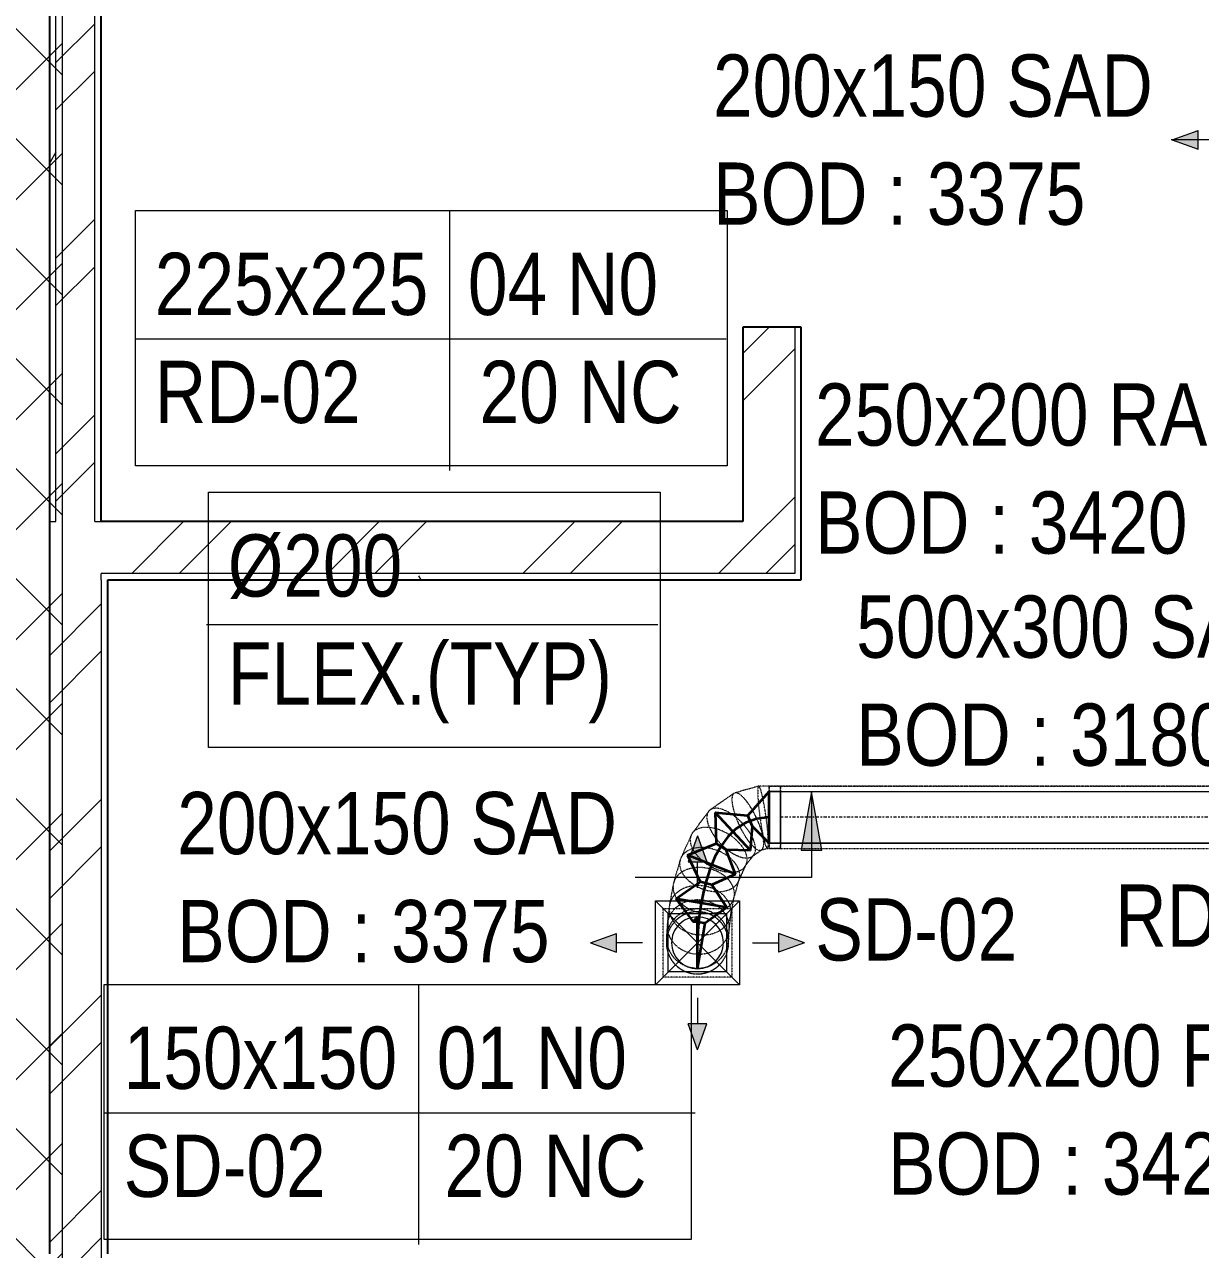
# Model space of a CAD drawing. Header units: inches. Extents: x -83664 to 20107, y -47222 to 19398.
# Drawn here: x -27444 to -22907, y -18322 to -13597 of the extents above; entities that cross this region are included whole.
import ezdxf

# ---------------------------------------------------------------- set-up
doc = ezdxf.new("R2010")
doc.units = ezdxf.units.IN
doc.header["$MEASUREMENT"] = 0
doc.linetypes.add('Center', pattern=[29.999999, 12, -6, 6, -6])
doc.linetypes.add('Hidden 0_50', pattern=[1.0584, 0.5292, -0.5292])
for name, color, linetype, lineweight, true_color in [('A-DETL', 7, 'Continuous', 18, 0x00a600), ('M-HVAC-DUCT', 7, 'Continuous', 9, 0xffe97f), ('M-HVAC-DUCT-PATT', 7, 'Continuous', 35, 0x007f00)]:
    doc.layers.add(name, color=color, linetype=linetype, lineweight=lineweight, true_color=true_color)
for name, color, linetype, lineweight in [('A-DETL-GENF', 7, 'Continuous', 9), ('A-WALL', 7, 'Continuous', 9), ('A-WALL-PATT', 7, 'Continuous', 25), ('G-ANNO-TEXT', 7, 'Continuous', 9), ('M-HVAC-CDFF', 7, 'Continuous', 9), ('M-HVAC-DUCT-CNTR', 7, 'Center', 9), ('M-HVAC-DUCT-IDEN', 7, 'Continuous', 18)]:
    doc.layers.add(name, color=color, linetype=linetype, lineweight=lineweight)
doc.styles.add('Arial Narrow_21', font='ARIALN.TTF', dxfattribs={"height": 240})
pattern_1 = [(45, (0, 0), (-377.1708, 377.1708), []), (45, (0, 571.5), (-377.1708, 377.1708), [])]
pattern_2 = [(0, (0, 0), (1219.2, 304.8), [50.292, -864.108, 50.292, -864.108, -4876.8]), (0, (0, 0), (1219.2, 304.8), [-1828.8, 50.292, -1778.508, 50.292, -864.108, -2133.6]), (0, (0, 0), (1219.2, 304.8), [-4572, 50.292, -559.308, 50.292, -1473.708]), (120, (457.2, 152.4), (-873.56454, 903.4582), [50.292, -864.108, 50.292, -864.108, -4876.8]), (120, (457.2, 152.4), (-873.56454, 903.4582), [-1828.8, 50.292, -1778.508, 50.292, -864.108, -2133.6]), (120, (457.2, 152.4), (-873.56454, 903.4582), [-4572, 50.292, -559.308, 50.292, -1473.708]), (240, (609.6, 762), (-345.63546, -1208.2582), [50.292, -864.108, 50.292, -864.108, -4876.8]), (240, (609.6, 762), (-345.63546, -1208.2582), [-1828.8, 50.292, -1778.508, 50.292, -864.108, -2133.6]), (240, (609.6, 762), (-345.63546, -1208.2582), [-4572, 50.292, -559.308, 50.292, -1473.708])]

# ---------------------------------------------------------------- blocks, each defined once
blk = doc.blocks.new('GCE-AT-Supply Air Rectangular Diffuser - 225x225-V55-FIRST FLOOR AC CONDITIONING LAYOUT - PART A')
at = {"layer": 'A-DETL-GENF', "true_color": 0xff7f00}
for points in [[(36.4, 312.5), (0, 412.5), (-36.4, 312.5)], [(-312.5, 36.4), (-412.5, 0), (-312.5, -36.4)], [(412.5, 0), (312.5, 36.4), (312.5, -36.4), (338.5, -26.9)], [(36.4, -312.5), (-36.4, -312.5), (0, -412.5)]]:
    blk.add_hatch(color=30, dxfattribs=at).paths.add_polyline_path(points)
at = {"layer": 'A-DETL-GENF', "color": 30, "true_color": 0xff7f00}
for p, q in [((0, 412.5), (-36.4, 312.5)), ((0, 412.5), (36.4, 312.5)), ((-36.4, 312.5), (36.4, 312.5)), ((0, 212.5), (0, 312.5)), ((-162.5, -162.5), (162.5, 162.5)), ((-162.5, 162.5), (162.5, -162.5)), ((-162.5, -162.5), (-162.5, 162.5)), ((-162.5, 162.5), (162.5, 162.5)), ((162.5, 162.5), (162.5, -162.5)), ((-412.5, 0), (-312.5, 36.4)), ((-312.5, -36.4), (-312.5, 36.4)), ((212.5, 0), (312.5, 0)), ((312.5, 36.4), (312.5, -36.4)), ((412.5, 0), (312.5, 36.4)), ((-412.5, 0), (-312.5, -36.4)), ((-212.5, 0), (-312.5, 0)), ((412.5, 0), (312.5, -36.4)), ((162.5, -162.5), (-162.5, -162.5)), ((0, -212.5), (0, -312.5)), ((36.4, -312.5), (-36.4, -312.5)), ((0, -412.5), (-36.4, -312.5)), ((0, -412.5), (36.4, -312.5))]:
    blk.add_line(p, q, dxfattribs=at)
blk = doc.blocks.new('M_Rec to Rnd Transition - Angle - 60 Degree-7670840-FIRST FLOOR AC CONDITIONING LAYOUT - PART A')
at = {"layer": 'M-HVAC-DUCT', "color": 30, "true_color": 0xff7f00}
for p, q in [((0, 100), (43.3, 100)), ((43.3, 100), (0, 100)), ((0, 100), (0, -100)), ((0, -100), (0, 100)), ((43.3, 0), (43.3, 100)), ((43.3, 0), (43.3, 100)), ((43.3, -100), (43.3, 0)), ((43.3, -100), (43.3, 0)), ((0, -100), (43.3, -100)), ((43.3, -100), (0, -100))]:
    blk.add_line(p, q, dxfattribs=at)
blk = doc.blocks.new('M_Rectangular to Round Transition - Angle - 45 Degree-7598641-FIRST FLOOR AC CONDITIONING LAYOUT - PART A')
at = {"layer": 'M-HVAC-DUCT', "color": 30, "true_color": 0xff7f00}
for p, q in [((98623.4, 55249.6), (98623.4, 55474.6)), ((98623.4, 55474.6), (98848.4, 55474.6)), ((98848.4, 55474.6), (98848.4, 55249.6)), ((98848.4, 55249.6), (98623.4, 55249.6))]:
    blk.add_line(p, q, dxfattribs=at)
for start, end in [(90, 180), (0, 90), (180, 270), (270, 0)]:
    blk.add_arc((98735.9, 55362.1), 100, start, end, dxfattribs=at)
blk = doc.blocks.new('TEMW-SMBZ-HO-BM-HVAC-00002_rvt-1-FIRST FLOOR AC CONDITIONING LAYOUT - PART A')
at = {"layer": 'M-HVAC-DUCT', "color": 30, "linetype": 'Hidden 0_50', "true_color": 0xff7f00}
for p, q in [((126750, 81809.4), (126658.5, 81745.9)), ((126845.2, 81837), (126753.3, 81810.9)), ((126886, 81837), (126845.5, 81837)), ((126886, 81597), (126886, 81837)), ((126886, 81597), (126886, 81837)), ((126929.3, 81837), (126886, 81837)), ((126886, 81837), (126929.3, 81837)), ((126886, 81837), (126886, 81717)), ((126886, 81837), (126886, 81717)), ((126929.3, 81837), (126929.3, 81597)), ((126929.3, 81597), (126929.3, 81837)), ((129657.6, 81837), (126929.3, 81837)), ((126929.3, 81837), (129657.6, 81837)), ((126929.3, 81837), (126929.3, 81597)), ((126929.3, 81597), (126929.3, 81837)), ((126652.2, 81739.8), (126589.8, 81656.5)), ((126886, 81717), (126886, 81597)), ((126886, 81717), (126886, 81597)), ((126585.2, 81648.6), (126545.1, 81560)), ((126792.2, 81526.4), (126826.3, 81572)), ((126819.9, 81565.8), (126856.9, 81591.4)), ((126853.6, 81589.9), (126878.9, 81597)), ((126878.6, 81597), (126886, 81597)), ((126929.3, 81597), (126886, 81597)), ((126886, 81597), (126929.3, 81597)), ((126929.3, 81597), (129657.6, 81597)), ((126929.3, 81597), (129657.6, 81597)), ((126542.5, 81552.9), (126517.3, 81465.1)), ((126767.8, 81470.1), (126796.8, 81534.2)), ((126749.5, 81404.2), (126770.5, 81477.2)), ((126515.8, 81459.1), (126501.1, 81378.3)), ((126500.3, 81373.1), (126492.9, 81306.3)), ((126737.7, 81338.2), (126750.9, 81410.2)), ((126476.7, 81100.2), (126476.7, 81365.2)), ((126476.7, 81365.2), (126741.7, 81365.2)), ((126731.6, 81281.3), (126738.5, 81343.4)), ((126741.7, 81365.2), (126741.7, 81100.2)), ((126492.5, 81301.6), (126489.8, 81256.1)), ((126729.4, 81242.5), (126732, 81286)), ((126489.6, 81252.1), (126489.3, 81235.3)), ((126729.2, 81230.1), (126729.6, 81246.4)), ((126741.7, 81100.2), (126476.7, 81100.2))]:
    blk.add_line(p, q, dxfattribs=at)
at = {"layer": 'M-HVAC-DUCT', "color": 30, "true_color": 0xff7f00}
for p, q in [((126929.3, 81617), (126929.3, 81817)), ((126929.3, 81817), (126929.3, 81617)), ((126929.3, 81817), (129657.6, 81817)), ((126929.3, 81817), (129657.6, 81817)), ((129657.6, 81617), (126929.3, 81617)), ((126929.3, 81617), (129657.6, 81617))]:
    blk.add_line(p, q, dxfattribs=at)
at = {"layer": 'M-HVAC-DUCT', "color": 30, "linetype": 'Hidden 0_50', "true_color": 0xff7f00}
for start, end in [(90, 180), (317.9548, 137.9548), (0, 90), (137.9548, 317.9548), (180, 270), (270, 0)]:
    blk.add_arc((126609.2, 81232.7), 120, start, end, dxfattribs=at)
for points in [[(126754.3, 81811.1), (126751, 81810.5), (126745.8, 81806.7), (126741.8, 81793.8), (126742, 81774.6), (126746.4, 81750.2), (126754.7, 81722.5), (126766.3, 81693.3), (126780.4, 81664.5), (126796.1, 81638.2), (126812.4, 81616.2), (126828, 81599.8), (126841.9, 81590.4), (126849.4, 81589), (126852.7, 81589.7)], [(126852.7, 81589.7), (126855.9, 81590.3), (126861.1, 81594), (126865.1, 81606.9), (126864.9, 81626.2), (126860.5, 81650.5), (126852.2, 81678.3), (126840.6, 81707.5), (126826.5, 81736.2), (126810.8, 81762.5), (126794.6, 81784.6), (126778.9, 81800.9), (126765, 81810.4), (126757.5, 81811.7), (126754.3, 81811.1)], [(126845.5, 81837), (126844.5, 81837), (126842.8, 81834.2), (126841.5, 81822.1), (126841.7, 81802.8), (126843.2, 81777.7), (126846, 81748.4), (126849.9, 81717), (126854.7, 81685.6), (126859.9, 81656.3), (126865.3, 81631.2), (126870.5, 81611.9), (126875.1, 81599.8), (126877.5, 81597), (126878.6, 81597)], [(126878.6, 81597), (126879.6, 81597), (126881.3, 81599.8), (126882.6, 81611.9), (126882.4, 81631.2), (126880.9, 81656.3), (126878, 81685.6), (126874.1, 81717), (126869.4, 81748.4), (126864.2, 81777.7), (126858.8, 81802.8), (126853.6, 81822.1), (126849, 81834.2), (126846.6, 81837), (126845.5, 81837)], [(126665.2, 81749.4), (126660.2, 81747.5), (126651.8, 81741.6), (126645.3, 81726.9), (126645.1, 81707.4), (126651.3, 81684.4), (126663.6, 81659.4), (126681, 81634.1), (126702.3, 81610.4), (126726.2, 81589.7), (126751, 81573.6), (126774.9, 81563.1), (126796.5, 81558.9), (126808.2, 81560.4), (126813.2, 81562.3)], [(126813.2, 81562.3), (126818.3, 81564.2), (126826.6, 81570.1), (126833.2, 81584.8), (126833.4, 81604.3), (126827.1, 81627.4), (126814.9, 81652.4), (126797.5, 81677.6), (126776.2, 81701.4), (126752.3, 81722), (126727.5, 81738.1), (126703.5, 81748.7), (126682, 81752.9), (126670.3, 81751.3), (126665.2, 81749.4)], [(126605.6, 81669.7), (126599.6, 81666.5), (126589.5, 81658.3), (126581.3, 81641.4), (126580.6, 81621.2), (126587.4, 81598.9), (126601.2, 81576.1), (126621.2, 81554.3), (126645.9, 81535.1), (126673.8, 81519.7), (126702.7, 81509.2), (126730.9, 81504.3), (126756.4, 81505.3), (126770.4, 81509.9), (126776.4, 81513.1)], [(126776.4, 81513.1), (126782.5, 81516.4), (126792.5, 81524.5), (126800.7, 81541.4), (126801.5, 81561.7), (126794.7, 81584), (126780.8, 81606.8), (126760.8, 81628.6), (126736.1, 81647.8), (126708.3, 81663.2), (126679.3, 81673.7), (126651.1, 81678.6), (126625.6, 81677.5), (126611.6, 81672.9), (126605.6, 81669.7)], [(126567.3, 81585.1), (126560.8, 81580.8), (126549.9, 81570.8), (126540.8, 81551.9), (126539.6, 81530.5), (126546.3, 81508), (126560.5, 81486), (126581.3, 81466), (126607.2, 81449.3), (126636.5, 81437.1), (126667.1, 81430.3), (126697, 81429.2), (126724.1, 81433.9), (126739.1, 81440.7), (126745.6, 81445)], [(126745.6, 81445), (126752.1, 81449.2), (126763, 81459.3), (126772.2, 81478.2), (126773.4, 81499.6), (126766.7, 81522.1), (126752.4, 81544.1), (126731.7, 81564.1), (126705.8, 81580.7), (126676.5, 81592.9), (126645.9, 81599.8), (126616, 81600.9), (126588.8, 81596.1), (126573.8, 81589.3), (126567.3, 81585.1)], [(126723.4, 81367.7), (126730.2, 81372.8), (126741.5, 81384.5), (126751.3, 81405.5), (126752.9, 81428.4), (126746.5, 81451.8), (126732.3, 81474), (126711.4, 81493.5), (126685.1, 81509), (126655.4, 81519.4), (126624.1, 81524.1), (126593.5, 81522.7), (126565.6, 81515.2), (126550, 81506.6), (126543.3, 81501.5)], [(126543.3, 81501.5), (126536.6, 81496.5), (126525.2, 81484.8), (126515.5, 81463.8), (126513.8, 81440.9), (126520.3, 81417.5), (126534.5, 81395.3), (126555.4, 81375.8), (126581.6, 81360.3), (126611.4, 81349.8), (126642.6, 81345.2), (126673.3, 81346.6), (126701.2, 81354), (126716.7, 81362.7), (126723.4, 81367.7)], [(126529.4, 81425.8), (126522.6, 81419.9), (126510.9, 81406.7), (126500.8, 81383.4), (126498.7, 81358.5), (126504.9, 81333.5), (126518.9, 81310.3), (126539.7, 81290.3), (126566, 81274.9), (126595.9, 81265.2), (126627.4, 81261.9), (126658.3, 81265.1), (126686.6, 81274.7), (126702.4, 81284.8), (126709.3, 81290.7)], [(126709.3, 81290.7), (126716.2, 81296.6), (126727.9, 81309.8), (126738, 81333), (126740, 81358), (126733.9, 81382.9), (126719.9, 81406.2), (126699, 81426.2), (126672.8, 81441.6), (126642.9, 81451.3), (126611.4, 81454.6), (126580.4, 81451.4), (126552.1, 81441.8), (126536.3, 81431.7), (126529.4, 81425.8)], [(126701.7, 81222.4), (126708.7, 81229.1), (126720.6, 81244), (126731, 81269.9), (126733.3, 81297.4), (126727.4, 81324.6), (126713.6, 81349.7), (126692.9, 81371.1), (126666.7, 81387.1), (126636.8, 81396.8), (126605.3, 81399.5), (126574.2, 81395), (126545.7, 81383.5), (126529.7, 81371.8), (126522.7, 81365.2)], [(126520.4, 81326), (126513.4, 81318.6), (126501.4, 81302.1), (126490.9, 81273.7), (126488.4, 81243.7), (126494.2, 81214), (126507.8, 81186.7), (126528.4, 81163.7), (126554.5, 81146.6), (126584.4, 81136.4), (126616, 81133.9), (126647.1, 81139.3), (126675.7, 81152.2), (126691.8, 81165.2), (126698.8, 81172.6)], [(126522.7, 81365.2), (126515.7, 81358.5), (126503.9, 81343.5), (126493.5, 81317.7), (126491.1, 81290.2), (126497.1, 81263), (126510.8, 81237.9), (126531.5, 81216.5), (126557.7, 81200.5), (126587.6, 81190.8), (126619.2, 81188.1), (126650.3, 81192.6), (126678.8, 81204.1), (126694.8, 81215.7), (126701.7, 81222.4)], [(126698.4, 81152.3), (126705.4, 81160.1), (126717.3, 81177.5), (126727.9, 81207.3), (126730.5, 81238.9), (126724.7, 81270.1), (126711.1, 81298.7), (126690.5, 81322.8), (126664.4, 81340.8), (126634.6, 81351.4), (126603, 81353.9), (126571.8, 81348.1), (126543.2, 81334.5), (126527.1, 81320.8), (126520.1, 81313)], [(126698.8, 81172.6), (126705.8, 81179.9), (126717.8, 81196.5), (126728.3, 81224.8), (126730.8, 81254.9), (126725, 81284.6), (126711.4, 81311.8), (126690.8, 81334.8), (126664.7, 81352), (126634.8, 81362.2), (126603.2, 81364.7), (126572.1, 81359.3), (126543.5, 81346.4), (126527.4, 81333.4), (126520.4, 81326)], [(126520.1, 81313), (126513.1, 81305.3), (126501.1, 81287.9), (126490.5, 81258), (126488, 81226.4), (126493.8, 81195.3), (126507.4, 81166.6), (126527.9, 81142.5), (126554, 81124.6), (126583.9, 81114), (126615.5, 81111.5), (126646.7, 81117.2), (126675.3, 81130.8), (126691.3, 81144.5), (126698.4, 81152.3)]]:
    blk.add_open_spline(points, degree=3, dxfattribs=at)
at = {"layer": 'M-HVAC-DUCT-CNTR', "color": 30, "true_color": 0xff7f00}
blk.add_line((129657.6, 81717), (126929.3, 81717), dxfattribs=at)
at = {"layer": 'M-HVAC-DUCT-CNTR', "color": 30, "linetype": 'Continuous', "lineweight": 35, "true_color": 0xff7f00}
blk.add_open_spline([(126886, 81717), (126608.7, 81717), (126609.2, 81232.7), (126609.2, 81232.7)], degree=3, dxfattribs=at)
at = {"layer": 'M-HVAC-DUCT-PATT', "color": 30, "true_color": 0xff7f00}
for p, q in [((126886, 81817), (126803.4, 81723.6)), ((126886, 81617), (126886, 81817)), ((126886, 81617), (126886, 81817)), ((126677.7, 81735.5), (126680.7, 81615.6)), ((126814.1, 81589.2), (126677.7, 81735.5)), ((126814.1, 81589.2), (126677.7, 81735.5)), ((126677.7, 81735.5), (126803.4, 81723.6)), ((126821.2, 81680.9), (126803.4, 81723.6)), ((126814.1, 81589.2), (126821.2, 81680.9)), ((126886, 81617), (126821.2, 81680.9)), ((126570.6, 81570.8), (126680.7, 81615.6)), ((126719.9, 81591), (126680.7, 81615.6)), ((126570.6, 81570.8), (126619.8, 81468.1)), ((126756.5, 81496.9), (126570.6, 81570.8)), ((126756.5, 81496.9), (126570.6, 81570.8)), ((126756.5, 81496.9), (126719.9, 81591)), ((126814.1, 81589.2), (126719.9, 81591)), ((126525.1, 81402.4), (126619.8, 81468.1)), ((126664.4, 81456.2), (126619.8, 81468.1)), ((126756.5, 81496.9), (126664.4, 81456.2)), ((126722.2, 81368.8), (126664.4, 81456.2)), ((126525.1, 81402.4), (126592.6, 81313.3)), ((126722.2, 81368.8), (126525.1, 81402.4)), ((126722.2, 81368.8), (126525.1, 81402.4)), ((126609.2, 81332.7), (126592.6, 81313.3)), ((126609.2, 81132.7), (126609.2, 81332.7)), ((126722.2, 81368.8), (126638.7, 81308.8)), ((126638.7, 81308.8), (126592.6, 81313.3)), ((126609.2, 81132.7), (126638.7, 81308.8))]:
    blk.add_line(p, q, dxfattribs=at)
at = {"layer": 'M-HVAC-CDFF', "color": 6, "linetype": 'Hidden 0_50', "lineweight": 9, "true_color": 0xff00ff}
for p in [(128853.1, 84329.9), (126609.2, 81232.7)]:
    blk.add_blockref('GCE-AT-Supply Air Rectangular Diffuser - 225x225-V55-FIRST FLOOR AC CONDITIONING LAYOUT - PART A', p, dxfattribs=at)
at = {"layer": 'M-HVAC-DUCT', "color": 6, "linetype": 'Hidden 0_50', "lineweight": 9, "true_color": 0xff00ff, "rotation": 180}
for name, p in [('M_Rec to Rnd Transition - Angle - 60 Degree-7670840-FIRST FLOOR AC CONDITIONING LAYOUT - PART A', (126929.3, 81717)), ('M_Rectangular to Round Transition - Angle - 45 Degree-7598641-FIRST FLOOR AC CONDITIONING LAYOUT - PART A', (225345.1, 136594.8))]:
    blk.add_blockref(name, p, dxfattribs=at)
blk = doc.blocks.new('TEMW-SMBZ-HO-BM-HVAC-00002_rvt-2-FIRST FLOOR AC CONDITIONING LAYOUT - PART A')
at = {"layer": 'M-HVAC-DUCT', "color": 30, "linetype": 'Hidden 0_50', "true_color": 0xff7f00}
for p, q in [((126750, 81809.4), (126658.5, 81745.9)), ((126845.2, 81837), (126753.3, 81810.9)), ((126886, 81837), (126845.5, 81837)), ((126886, 81597), (126886, 81837)), ((126886, 81597), (126886, 81837)), ((126929.3, 81837), (126886, 81837)), ((126886, 81837), (126929.3, 81837)), ((126886, 81837), (126886, 81717)), ((126886, 81837), (126886, 81717)), ((126929.3, 81837), (126929.3, 81597)), ((126929.3, 81597), (126929.3, 81837)), ((129657.6, 81837), (126929.3, 81837)), ((126929.3, 81837), (129657.6, 81837)), ((126929.3, 81837), (126929.3, 81597)), ((126929.3, 81597), (126929.3, 81837)), ((126652.2, 81739.8), (126589.8, 81656.5)), ((126886, 81717), (126886, 81597)), ((126886, 81717), (126886, 81597)), ((126585.2, 81648.6), (126545.1, 81560)), ((126792.2, 81526.4), (126826.3, 81572)), ((126819.9, 81565.8), (126856.9, 81591.4)), ((126853.6, 81589.9), (126878.9, 81597)), ((126878.6, 81597), (126886, 81597)), ((126929.3, 81597), (126886, 81597)), ((126886, 81597), (126929.3, 81597)), ((126929.3, 81597), (129657.6, 81597)), ((126929.3, 81597), (129657.6, 81597)), ((126542.5, 81552.9), (126517.3, 81465.1)), ((126767.8, 81470.1), (126796.8, 81534.2)), ((126749.5, 81404.2), (126770.5, 81477.2)), ((126515.8, 81459.1), (126501.1, 81378.3)), ((126500.3, 81373.1), (126492.9, 81306.3)), ((126737.7, 81338.2), (126750.9, 81410.2)), ((126476.7, 81100.2), (126476.7, 81365.2)), ((126476.7, 81365.2), (126741.7, 81365.2)), ((126731.6, 81281.3), (126738.5, 81343.4)), ((126741.7, 81365.2), (126741.7, 81100.2)), ((126492.5, 81301.6), (126489.8, 81256.1)), ((126729.4, 81242.5), (126732, 81286)), ((126489.6, 81252.1), (126489.3, 81235.3)), ((126729.2, 81230.1), (126729.6, 81246.4)), ((126741.7, 81100.2), (126476.7, 81100.2))]:
    blk.add_line(p, q, dxfattribs=at)
at = {"layer": 'M-HVAC-DUCT', "color": 30, "true_color": 0xff7f00}
for p, q in [((126929.3, 81617), (126929.3, 81817)), ((126929.3, 81817), (126929.3, 81617)), ((126929.3, 81817), (129657.6, 81817)), ((126929.3, 81817), (129657.6, 81817)), ((129657.6, 81617), (126929.3, 81617)), ((126929.3, 81617), (129657.6, 81617))]:
    blk.add_line(p, q, dxfattribs=at)
at = {"layer": 'M-HVAC-DUCT', "color": 30, "linetype": 'Hidden 0_50', "true_color": 0xff7f00}
for start, end in [(90, 180), (317.9548, 137.9548), (0, 90), (137.9548, 317.9548), (180, 270), (270, 0)]:
    blk.add_arc((126609.2, 81232.7), 120, start, end, dxfattribs=at)
for points in [[(126754.3, 81811.1), (126751, 81810.5), (126745.8, 81806.7), (126741.8, 81793.8), (126742, 81774.6), (126746.4, 81750.2), (126754.7, 81722.5), (126766.3, 81693.3), (126780.4, 81664.5), (126796.1, 81638.2), (126812.4, 81616.2), (126828, 81599.8), (126841.9, 81590.4), (126849.4, 81589), (126852.7, 81589.7)], [(126852.7, 81589.7), (126855.9, 81590.3), (126861.1, 81594), (126865.1, 81606.9), (126864.9, 81626.2), (126860.5, 81650.5), (126852.2, 81678.3), (126840.6, 81707.5), (126826.5, 81736.2), (126810.8, 81762.5), (126794.6, 81784.6), (126778.9, 81800.9), (126765, 81810.4), (126757.5, 81811.7), (126754.3, 81811.1)], [(126845.5, 81837), (126844.5, 81837), (126842.8, 81834.2), (126841.5, 81822.1), (126841.7, 81802.8), (126843.2, 81777.7), (126846, 81748.4), (126849.9, 81717), (126854.7, 81685.6), (126859.9, 81656.3), (126865.3, 81631.2), (126870.5, 81611.9), (126875.1, 81599.8), (126877.5, 81597), (126878.6, 81597)], [(126878.6, 81597), (126879.6, 81597), (126881.3, 81599.8), (126882.6, 81611.9), (126882.4, 81631.2), (126880.9, 81656.3), (126878, 81685.6), (126874.1, 81717), (126869.4, 81748.4), (126864.2, 81777.7), (126858.8, 81802.8), (126853.6, 81822.1), (126849, 81834.2), (126846.6, 81837), (126845.5, 81837)], [(126665.2, 81749.4), (126660.2, 81747.5), (126651.8, 81741.6), (126645.3, 81726.9), (126645.1, 81707.4), (126651.3, 81684.4), (126663.6, 81659.4), (126681, 81634.1), (126702.3, 81610.4), (126726.2, 81589.7), (126751, 81573.6), (126774.9, 81563.1), (126796.5, 81558.9), (126808.2, 81560.4), (126813.2, 81562.3)], [(126813.2, 81562.3), (126818.3, 81564.2), (126826.6, 81570.1), (126833.2, 81584.8), (126833.4, 81604.3), (126827.1, 81627.4), (126814.9, 81652.4), (126797.5, 81677.6), (126776.2, 81701.4), (126752.3, 81722), (126727.5, 81738.1), (126703.5, 81748.7), (126682, 81752.9), (126670.3, 81751.3), (126665.2, 81749.4)], [(126605.6, 81669.7), (126599.6, 81666.5), (126589.5, 81658.3), (126581.3, 81641.4), (126580.6, 81621.2), (126587.4, 81598.9), (126601.2, 81576.1), (126621.2, 81554.3), (126645.9, 81535.1), (126673.8, 81519.7), (126702.7, 81509.2), (126730.9, 81504.3), (126756.4, 81505.3), (126770.4, 81509.9), (126776.4, 81513.1)], [(126776.4, 81513.1), (126782.5, 81516.4), (126792.5, 81524.5), (126800.7, 81541.4), (126801.5, 81561.7), (126794.7, 81584), (126780.8, 81606.8), (126760.8, 81628.6), (126736.1, 81647.8), (126708.3, 81663.2), (126679.3, 81673.7), (126651.1, 81678.6), (126625.6, 81677.5), (126611.6, 81672.9), (126605.6, 81669.7)], [(126567.3, 81585.1), (126560.8, 81580.8), (126549.9, 81570.8), (126540.8, 81551.9), (126539.6, 81530.5), (126546.3, 81508), (126560.5, 81486), (126581.3, 81466), (126607.2, 81449.3), (126636.5, 81437.1), (126667.1, 81430.3), (126697, 81429.2), (126724.1, 81433.9), (126739.1, 81440.7), (126745.6, 81445)], [(126745.6, 81445), (126752.1, 81449.2), (126763, 81459.3), (126772.2, 81478.2), (126773.4, 81499.6), (126766.7, 81522.1), (126752.4, 81544.1), (126731.7, 81564.1), (126705.8, 81580.7), (126676.5, 81592.9), (126645.9, 81599.8), (126616, 81600.9), (126588.8, 81596.1), (126573.8, 81589.3), (126567.3, 81585.1)], [(126723.4, 81367.7), (126730.2, 81372.8), (126741.5, 81384.5), (126751.3, 81405.5), (126752.9, 81428.4), (126746.5, 81451.8), (126732.3, 81474), (126711.4, 81493.5), (126685.1, 81509), (126655.4, 81519.4), (126624.1, 81524.1), (126593.5, 81522.7), (126565.6, 81515.2), (126550, 81506.6), (126543.3, 81501.5)], [(126543.3, 81501.5), (126536.6, 81496.5), (126525.2, 81484.8), (126515.5, 81463.8), (126513.8, 81440.9), (126520.3, 81417.5), (126534.5, 81395.3), (126555.4, 81375.8), (126581.6, 81360.3), (126611.4, 81349.8), (126642.6, 81345.2), (126673.3, 81346.6), (126701.2, 81354), (126716.7, 81362.7), (126723.4, 81367.7)], [(126529.4, 81425.8), (126522.6, 81419.9), (126510.9, 81406.7), (126500.8, 81383.4), (126498.7, 81358.5), (126504.9, 81333.5), (126518.9, 81310.3), (126539.7, 81290.3), (126566, 81274.9), (126595.9, 81265.2), (126627.4, 81261.9), (126658.3, 81265.1), (126686.6, 81274.7), (126702.4, 81284.8), (126709.3, 81290.7)], [(126709.3, 81290.7), (126716.2, 81296.6), (126727.9, 81309.8), (126738, 81333), (126740, 81358), (126733.9, 81382.9), (126719.9, 81406.2), (126699, 81426.2), (126672.8, 81441.6), (126642.9, 81451.3), (126611.4, 81454.6), (126580.4, 81451.4), (126552.1, 81441.8), (126536.3, 81431.7), (126529.4, 81425.8)], [(126701.7, 81222.4), (126708.7, 81229.1), (126720.6, 81244), (126731, 81269.9), (126733.3, 81297.4), (126727.4, 81324.6), (126713.6, 81349.7), (126692.9, 81371.1), (126666.7, 81387.1), (126636.8, 81396.8), (126605.3, 81399.5), (126574.2, 81395), (126545.7, 81383.5), (126529.7, 81371.8), (126522.7, 81365.2)], [(126520.4, 81326), (126513.4, 81318.6), (126501.4, 81302.1), (126490.9, 81273.7), (126488.4, 81243.7), (126494.2, 81214), (126507.8, 81186.7), (126528.4, 81163.7), (126554.5, 81146.6), (126584.4, 81136.4), (126616, 81133.9), (126647.1, 81139.3), (126675.7, 81152.2), (126691.8, 81165.2), (126698.8, 81172.6)], [(126522.7, 81365.2), (126515.7, 81358.5), (126503.9, 81343.5), (126493.5, 81317.7), (126491.1, 81290.2), (126497.1, 81263), (126510.8, 81237.9), (126531.5, 81216.5), (126557.7, 81200.5), (126587.6, 81190.8), (126619.2, 81188.1), (126650.3, 81192.6), (126678.8, 81204.1), (126694.8, 81215.7), (126701.7, 81222.4)], [(126698.4, 81152.3), (126705.4, 81160.1), (126717.3, 81177.5), (126727.9, 81207.3), (126730.5, 81238.9), (126724.7, 81270.1), (126711.1, 81298.7), (126690.5, 81322.8), (126664.4, 81340.8), (126634.6, 81351.4), (126603, 81353.9), (126571.8, 81348.1), (126543.2, 81334.5), (126527.1, 81320.8), (126520.1, 81313)], [(126698.8, 81172.6), (126705.8, 81179.9), (126717.8, 81196.5), (126728.3, 81224.8), (126730.8, 81254.9), (126725, 81284.6), (126711.4, 81311.8), (126690.8, 81334.8), (126664.7, 81352), (126634.8, 81362.2), (126603.2, 81364.7), (126572.1, 81359.3), (126543.5, 81346.4), (126527.4, 81333.4), (126520.4, 81326)], [(126520.1, 81313), (126513.1, 81305.3), (126501.1, 81287.9), (126490.5, 81258), (126488, 81226.4), (126493.8, 81195.3), (126507.4, 81166.6), (126527.9, 81142.5), (126554, 81124.6), (126583.9, 81114), (126615.5, 81111.5), (126646.7, 81117.2), (126675.3, 81130.8), (126691.3, 81144.5), (126698.4, 81152.3)]]:
    blk.add_open_spline(points, degree=3, dxfattribs=at)
at = {"layer": 'M-HVAC-DUCT-CNTR', "color": 30, "true_color": 0xff7f00}
blk.add_line((129657.6, 81717), (126929.3, 81717), dxfattribs=at)
at = {"layer": 'M-HVAC-DUCT-CNTR', "color": 30, "linetype": 'Continuous', "lineweight": 35, "true_color": 0xff7f00}
blk.add_open_spline([(126886, 81717), (126608.7, 81717), (126609.2, 81232.7), (126609.2, 81232.7)], degree=3, dxfattribs=at)
at = {"layer": 'M-HVAC-DUCT-PATT', "color": 30, "true_color": 0xff7f00}
for p, q in [((126886, 81817), (126803.4, 81723.6)), ((126886, 81617), (126886, 81817)), ((126886, 81617), (126886, 81817)), ((126677.7, 81735.5), (126680.7, 81615.6)), ((126814.1, 81589.2), (126677.7, 81735.5)), ((126814.1, 81589.2), (126677.7, 81735.5)), ((126677.7, 81735.5), (126803.4, 81723.6)), ((126821.2, 81680.9), (126803.4, 81723.6)), ((126814.1, 81589.2), (126821.2, 81680.9)), ((126886, 81617), (126821.2, 81680.9)), ((126570.6, 81570.8), (126680.7, 81615.6)), ((126719.9, 81591), (126680.7, 81615.6)), ((126570.6, 81570.8), (126619.8, 81468.1)), ((126756.5, 81496.9), (126570.6, 81570.8)), ((126756.5, 81496.9), (126570.6, 81570.8)), ((126756.5, 81496.9), (126719.9, 81591)), ((126814.1, 81589.2), (126719.9, 81591)), ((126525.1, 81402.4), (126619.8, 81468.1)), ((126664.4, 81456.2), (126619.8, 81468.1)), ((126756.5, 81496.9), (126664.4, 81456.2)), ((126722.2, 81368.8), (126664.4, 81456.2)), ((126525.1, 81402.4), (126592.6, 81313.3)), ((126722.2, 81368.8), (126525.1, 81402.4)), ((126722.2, 81368.8), (126525.1, 81402.4)), ((126609.2, 81332.7), (126592.6, 81313.3)), ((126609.2, 81132.7), (126609.2, 81332.7)), ((126722.2, 81368.8), (126638.7, 81308.8)), ((126638.7, 81308.8), (126592.6, 81313.3)), ((126609.2, 81132.7), (126638.7, 81308.8))]:
    blk.add_line(p, q, dxfattribs=at)
at = {"layer": 'M-HVAC-CDFF', "color": 6, "linetype": 'Hidden 0_50', "lineweight": 9, "true_color": 0xff00ff}
for p in [(128853.1, 84329.9), (126609.2, 81232.7)]:
    blk.add_blockref('GCE-AT-Supply Air Rectangular Diffuser - 225x225-V55-FIRST FLOOR AC CONDITIONING LAYOUT - PART A', p, dxfattribs=at)
at = {"layer": 'M-HVAC-DUCT', "color": 6, "linetype": 'Hidden 0_50', "lineweight": 9, "true_color": 0xff00ff, "rotation": 180}
for name, p in [('M_Rec to Rnd Transition - Angle - 60 Degree-7670840-FIRST FLOOR AC CONDITIONING LAYOUT - PART A', (126929.3, 81717)), ('M_Rectangular to Round Transition - Angle - 45 Degree-7598641-FIRST FLOOR AC CONDITIONING LAYOUT - PART A', (225345.1, 136594.8))]:
    blk.add_blockref(name, p, dxfattribs=at)
blk = doc.blocks.new('SMBZ_Hospital Arch Model_2026_01_29_rvt-1-FIRST FLOOR AC CONDITIONING LAYOUT - PART A')
at = {"layer": 'A-WALL-PATT', "lineweight": 9, "true_color": 0xbbbbbb}
h = blk.add_hatch(dxfattribs=at)
h.set_pattern_fill('FP_13', color=9, style=0, pattern_type=2)
h.set_pattern_definition(pattern_2)
h.paths.add_polyline_path([(124109.4, 82857.7), (124134.4, 82857.7), (124134.4, 85957.7), (124109.4, 85957.7), (124109.4, 85199.4)])
h = blk.add_hatch(dxfattribs=at)
h.set_pattern_fill('FP_12', color=9, style=0, pattern_type=2)
h.set_pattern_definition(pattern_1)
h.paths.add_polyline_path([(124134.4, 82857.7), (124284.4, 82857.7), (124284.4, 85757.7), (124134.4, 85757.7), (124134.4, 85199.4)])
h = blk.add_hatch(dxfattribs=at)
h.set_pattern_fill('FP_12', color=9, style=0, pattern_type=2)
h.set_pattern_definition(pattern_1)
h.paths.add_polyline_path([(126984.4, 82657.7), (126984.4, 83607.7), (126784.4, 83607.7), (126784.4, 82657.7)])
h = blk.add_hatch(dxfattribs=at)
h.set_pattern_fill('FP_12', color=9, style=0, pattern_type=2)
h.set_pattern_definition(pattern_1)
h.paths.add_polyline_path([(124159.4, 82657.7), (126784.4, 82657.7), (126784.4, 82857.7), (124109.4, 82857.7), (124109.4, 82657.7)])
h = blk.add_hatch(dxfattribs=at)
h.set_pattern_fill('FP_12', color=9, style=0, pattern_type=2)
h.set_pattern_definition(pattern_1)
h.paths.add_polyline_path([(124159.4, 80007.7), (124309.4, 80007.7), (124309.4, 82657.7), (124109.4, 82657.7), (124109.4, 80007.7)])
h = blk.add_hatch(dxfattribs=at)
h.set_pattern_fill('FP_13', color=9, style=0, pattern_type=2)
h.set_pattern_definition(pattern_2)
h.paths.add_polyline_path([(124309.4, 82632.7), (126984.4, 82632.7), (126984.4, 82657.7), (124309.4, 82657.7)])
h = blk.add_hatch(dxfattribs=at)
h.set_pattern_fill('FP_13', color=9, style=0, pattern_type=2)
h.set_pattern_definition(pattern_2)
h.paths.add_polyline_path([(124334.4, 80007.7), (124334.4, 82632.7), (124309.4, 82632.7), (124309.4, 80007.7)])
at = {"layer": 'A-WALL', "color": 9, "lineweight": 25, "true_color": 0xbbbbbb}
for p, q in [((124109.4, 85757.7), (124109.4, 82857.7)), ((124309.4, 82857.7), (124309.4, 85757.7)), ((127009.4, 83607.7), (126784.4, 83607.7)), ((126784.4, 83607.7), (126784.4, 82857.7)), ((127009.4, 82632.7), (127009.4, 83607.7)), ((124109.4, 82857.7), (124109.4, 82657.7)), ((126784.4, 82857.7), (124309.4, 82857.7)), ((124109.4, 82657.7), (124109.4, 82632.7)), ((124109.4, 82632.7), (124109.4, 80032.7)), ((124334.4, 82632.7), (126784.4, 82632.7)), ((124334.4, 80032.7), (124334.4, 82632.7)), ((126784.4, 82632.7), (126984.4, 82632.7)), ((126984.4, 82632.7), (127009.4, 82632.7))]:
    blk.add_line(p, q, dxfattribs=at)
at = {"layer": 'A-WALL', "color": 9, "true_color": 0xbbbbbb}
for p, q in [((124109.4, 85757.7), (124109.4, 82857.7)), ((124134.4, 82857.7), (124134.4, 85757.7)), ((124284.4, 82857.7), (124284.4, 85757.7)), ((124309.4, 82857.7), (124309.4, 85757.7)), ((126784.4, 83607.7), (127009.4, 83607.7)), ((126784.4, 83607.7), (126784.4, 82857.7)), ((126984.4, 83607.7), (126984.4, 82657.7)), ((127009.4, 82632.7), (127009.4, 83607.7)), ((124109.4, 82632.7), (124109.4, 82857.7)), ((124109.4, 82857.7), (124134.4, 82857.7)), ((124284.4, 82857.7), (124309.4, 82857.7)), ((126784.4, 82857.7), (124309.4, 82857.7)), ((126784.4, 82657.7), (124309.4, 82657.7)), ((124309.4, 82632.7), (124309.4, 82657.7)), ((126984.4, 82657.7), (126784.4, 82657.7)), ((124109.4, 82632.7), (124109.4, 80032.7)), ((124309.4, 82632.7), (124309.4, 80007.7)), ((124334.4, 82632.7), (126784.4, 82632.7)), ((124334.4, 80032.7), (124334.4, 82632.7)), ((127009.4, 82632.7), (126784.4, 82632.7))]:
    blk.add_line(p, q, dxfattribs=at)

msp = doc.modelspace()

# ---------------------------------------------------------------- hatches: boundary and pattern name
at = {"layer": 'A-DETL-GENF', "true_color": 0xff0000}
h = msp.add_hatch(dxfattribs=at)
h.set_pattern_fill('FP_59', color=1, style=0, pattern_type=2)
h.set_pattern_definition([(45, (-151456.65, -98372.2), (-212.13203, 212.13203), []), (135, (-151456.65, -98372.2), (-212.13203, -212.13203), [])])
h.paths.add_polyline_path([(-62993, -37189.5), (-27297.3, -37189.5), (-27297.3, -98.4), (-62993, -98.4), (-62993, -33333)])
at = {"layer": 'M-HVAC-DUCT-IDEN', "lineweight": 9}
msp.add_hatch(color=256, dxfattribs=at).paths.add_polyline_path([(-24407.4, -16557.4), (-24447.1, -16782.4), (-24367.7, -16782.4)])

# ---------------------------------------------------------------- linework, layer by layer
at = {"layer": 'A-DETL', "color": 1, "lineweight": 9, "true_color": 0xff0000}
msp.add_line((-27297.3, -37189.5), (-27297.3, -98.4), dxfattribs=at)
at = {"layer": 'A-DETL', "color": 7, "lineweight": 9}
for p, q in [((-25803.7, -14318.2), (-25803.7, -15318.2)), ((-27016.6, -14810.2), (-24736.6, -14810.2)), ((-26741, -15912.1), (-25001, -15912.1)), ((-25923.7, -17303.3), (-25923.7, -18303.3)), ((-27136.6, -17795.4), (-24856.6, -17795.4))]:
    msp.add_line(p, q, dxfattribs=at)
at = {"layer": 'G-ANNO-TEXT', "flags": 128}
for points in [[(-27015.8, -14315.2), (-24732.8, -14315.2), (-24732.8, -15299.2), (-27015.8, -15299.2)], [(-26734.2, -15401.6), (-24991.2, -15401.6), (-24991.2, -16385.6), (-26734.2, -16385.6)], [(-27135.8, -17300.4), (-24872.3, -17300.4), (-24872.3, -18284.4), (-27135.8, -18284.4)]]:
    msp.add_lwpolyline(points, close=True, dxfattribs=at)
at = {"layer": 'M-HVAC-DUCT-IDEN', "lineweight": 9}
for p, q in [((-22075.3, -14042.4), (-23020.5, -14042.4)), ((-24407.4, -16557.4), (-24447.1, -16782.4)), ((-24367.7, -16782.4), (-24407.4, -16557.4)), ((-24407.4, -16557.4), (-24407.4, -16887.2)), ((-24447.1, -16782.4), (-24367.7, -16782.4)), ((-24407.4, -16887.2), (-25087.4, -16887.2))]:
    msp.add_line(p, q, dxfattribs=at)

# ---------------------------------------------------------------- block references
at = {"lineweight": 5}
for name in ['SMBZ_Hospital Arch Model_2026_01_29_rvt-1-FIRST FLOOR AC CONDITIONING LAYOUT - PART A', 'TEMW-SMBZ-HO-BM-HVAC-00002_rvt-1-FIRST FLOOR AC CONDITIONING LAYOUT - PART A', 'TEMW-SMBZ-HO-BM-HVAC-00002_rvt-2-FIRST FLOOR AC CONDITIONING LAYOUT - PART A']:
    msp.add_blockref(name, (-151456.7, -98372.2), dxfattribs=at)

# ---------------------------------------------------------------- texts
at = {"layer": 'G-ANNO-TEXT', "char_height": 240, "attachment_point": 1, "style": 'Arial Narrow_21'}
for s, insert, width in [('225x225  04 N0', (-26940.8, -14477.7), 2441.138), ('RD-02      20 NC', (-26940.8, -14894.4), 2573.417), ('Ø200', (-26659.2, -15564), 841.772), ('FLEX.(TYP)', (-26659.2, -15980.7), 1875.949), ('RD-02', (-23236, -16914.5), 1010.126), ('SD-02', (-24392.9, -16967.7), 986.076), ('150x150  01 N0', (-27060.8, -17462.8), 2441.138), ('SD-02      20 NC', (-27060.8, -17879.5), 2549.366)]:
    msp.add_mtext(s, dxfattribs=dict(at, insert=insert, width=width))
at = {"layer": 'M-HVAC-DUCT-IDEN', "lineweight": 9, "char_height": 240, "attachment_point": 1, "style": 'Arial Narrow_21'}
for s, insert, width in [('200x150 SAD', (-24787.5, -13712.8), 2128.48), ('BOD : 3375', (-24787.5, -14129.5), 1803.797), ('250x200 RAD', (-24394.1, -14981.6), 2152.531), ('BOD : 3420', (-24394.1, -15398.3), 1803.797), ('500x300 SAD', (-24235, -15799.7), 2128.48), ('BOD : 3180', (-24235, -16216.4), 1803.797), ('200x150 SAD', (-26854.4, -16557.6), 2128.48), ('BOD : 3375', (-26854.4, -16974.3), 1803.797), ('250x200 RAD', (-24112.5, -17454.2), 2152.531), ('BOD : 3420', (-24112.5, -17870.9), 1803.797)]:
    msp.add_mtext(s, dxfattribs=dict(at, insert=insert, width=width))

doc.saveas('drawing.dxf')
